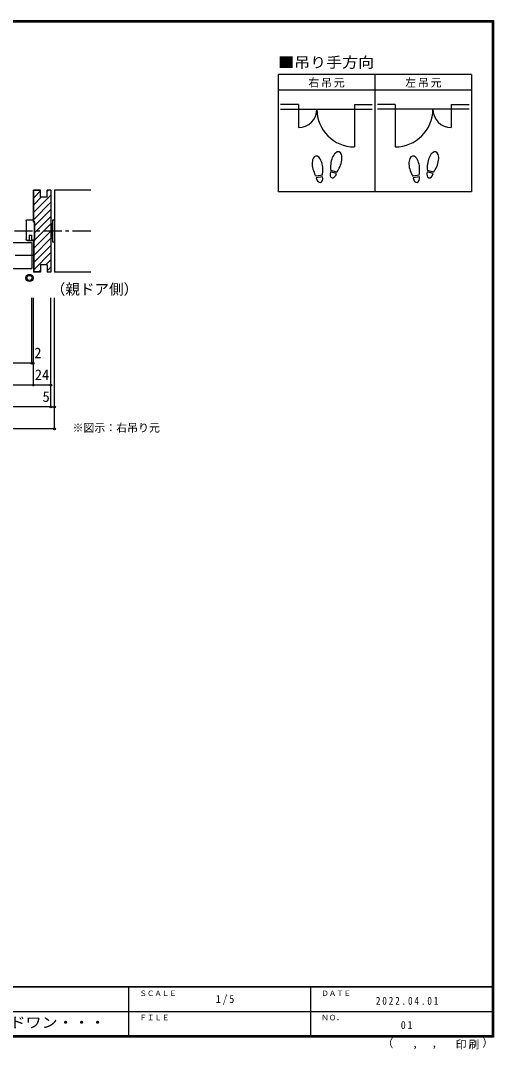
# Model space of a CAD drawing. Units: millimetres at full size, sheet at 1:5; details may follow other scales. Extents: x -973 to 977, y -718 to 696.
# Drawn here: x 327 to 977, y -718 to 696 of the extents above; entities that cross this region are included whole.
import ezdxf
from ezdxf.enums import TextEntityAlignment as Align

# ---------------------------------------------------------------- set-up
doc = ezdxf.new("R2010")
doc.units = ezdxf.units.MM
doc.header["$LTSCALE"] = 5
doc.header["$PDMODE"] = 32
doc.header["$PDSIZE"] = 2.5
doc.linetypes.add('CHAIN1', pattern=[8, 5, -1, 1, -1])
for name, color, linetype in [('0-0_補助線', 7, 'Continuous'), ('0-1_通り芯', 4, 'CHAIN1'), ('0-3_仕上げ', 7, 'Continuous'), ('0-6_扉', 6, 'Continuous'), ('0-8_戸当', 3, 'Continuous'), ('0-A_文字', 3, 'Continuous'), ('0-B_寸法', 7, 'Continuous'), ('F-1_枠', 6, 'Continuous'), ('F-A_文字', 7, 'Continuous')]:
    doc.layers.add(name, color=color, linetype=linetype)
doc.styles.add('ＭＳ ゴシック', font='')
doc.styles.get('ＭＳ ゴシック').set_extended_font_data('MS Gothic')

# ---------------------------------------------------------------- blocks, each defined once
blk = doc.blocks.new('02')
at = {"layer": '0-0_補助線'}
for p, q in [((-4.998, -10.239), (-4.998, 14.761)), ((5.802, 17.761), (-3.198, 17.761)), ((6.802, 16.761), (6.802, -9.239)), ((-4.998, -10.239), (-0.698, -10.239)), ((2.702, -3.239), (2.702, -10.239)), ((5.802, -10.239), (2.702, -10.239)), ((5.002, -10.239), (4.402, -10.839))]:
    blk.add_line(p, q, dxfattribs=at)
for points in [[(-4.998, 14.761), (-3.198, 14.761), (-3.198, 17.761)], [(-3.469, -10.239), (-2.869, -10.839), (4.402, -10.839)], [(2.702, -3.239), (-0.698, -3.239), (-0.698, -10.239)]]:
    blk.add_lwpolyline(points, dxfattribs=at)
for centre, start, end in [((5.802, 16.761), 0, 90), ((5.802, -9.239), 270, 0)]:
    blk.add_arc(centre, 1, start, end, dxfattribs=at)

msp = doc.modelspace()

# ---------------------------------------------------------------- linework, layer by layer
at = {"layer": '0-0_補助線', "color": 3}
for p, q in [((344.153, 419.491), (344.153, 463)), ((354.153, 462.5), (344.653, 462.5)), ((344.653, 419.491), (344.653, 462.5)), ((368.153, 463), (363.153, 463)), ((363.153, 453), (363.153, 463)), ((368.153, 463), (368.153, 350)), ((346.154, 419.491), (344.153, 419.491)), ((346.154, 393.491), (346.154, 419.491)), ((344.153, 393.491), (346.154, 393.491)), ((344.153, 393.491), (344.153, 350)), ((344.653, 393.491), (344.653, 350.5)), ((363.153, 360), (363.153, 350)), ((354.153, 350), (344.153, 350)), ((354.153, 350.5), (344.653, 350.5)), ((368.153, 350), (363.153, 350))]:
    msp.add_line(p, q, dxfattribs=at)
at = {"layer": '0-0_補助線', "color": 4}
for p, q in [((344.653, 462.333), (344.82, 462.5)), ((344.653, 452.434), (354.153, 461.934)), ((344.653, 432.635), (368.153, 456.135)), ((344.653, 442.534), (355.119, 453)), ((363.153, 461.034), (365.119, 463)), ((344.653, 422.735), (368.153, 446.235)), ((346.154, 414.337), (368.153, 436.336)), ((346.154, 404.437), (368.153, 426.436)), ((346.154, 394.538), (368.153, 416.537)), ((344.653, 383.137), (368.153, 406.637)), ((344.653, 373.238), (368.153, 396.738)), ((344.653, 363.338), (368.153, 386.838)), ((344.653, 353.439), (368.153, 376.939)), ((361.114, 360), (368.153, 367.039)), ((363.153, 352.14), (368.153, 357.14)), ((351.614, 350.5), (354.153, 353.039))]:
    msp.add_line(p, q, dxfattribs=at)
at = {"layer": '0-0_補助線'}
for p, q in [((373.153, 463), (373.153, 350)), ((368.653, 415.5), (368.153, 415.5)), ((368.653, 416.5), (368.653, 396.5)), ((370.653, 416.5), (368.653, 416.5)), ((373.153, 421.5), (370.653, 421.5)), ((370.653, 421.5), (370.653, 391.5)), ((373.153, 421.5), (373.153, 391.5)), ((368.653, 397.5), (368.153, 397.5)), ((370.653, 396.5), (368.653, 396.5)), ((373.153, 391.5), (370.653, 391.5))]:
    msp.add_line(p, q, dxfattribs=at)
at = {"layer": '0-0_補助線', "color": 3}
for points in [[(363.153, 453), (354.153, 453), (354.153, 463), (344.153, 463)], [(363.153, 360), (354.153, 360), (354.153, 350)]]:
    msp.add_lwpolyline(points, dxfattribs=at)
at = {"layer": '0-0_補助線'}
for radius in [5, 3.5]:
    msp.add_circle((338.861, 342.158), radius, dxfattribs=at)
at = {"layer": '0-1_通り芯'}
for p, q in [((423.153, 406.5), (-419.847, 406.5)), ((344.153, 372.986), (-340.847, 372.986))]:
    msp.add_line(p, q, dxfattribs=at)
at = {"layer": '0-3_仕上げ'}
for p, q in [((423.153, 463), (373.153, 463)), ((423.153, 350), (373.153, 350))]:
    msp.add_line(p, q, dxfattribs=at)
at = {"layer": '0-6_扉'}
for p, q in [((135.635, 390.986), (342.153, 390.986)), ((342.153, 390.986), (342.153, 354.986)), ((135.635, 354.986), (342.153, 354.986))]:
    msp.add_line(p, q, dxfattribs=at)
at = {"layer": '0-8_戸当', "color": 2}
for p, q in [((708.639, 580.308), (684.139, 580.308)), ((708.639, 580.308), (708.639, 548.808)), ((785.639, 580.308), (810.139, 580.308)), ((785.639, 580.308), (785.639, 522.208)), ((841.639, 580.308), (817.139, 580.308)), ((841.639, 580.308), (841.639, 522.208)), ((918.639, 580.308), (943.139, 580.308)), ((918.639, 580.308), (918.639, 548.808)), ((684.139, 574.008), (810.139, 574.008)), ((943.139, 574.008), (817.139, 574.008))]:
    msp.add_line(p, q, dxfattribs=at)
at = {"layer": '0-8_戸当'}
for p, q in [((741.457, 483.378), (732.811, 481.853)), ((741.822, 481.31), (733.175, 479.785)), ((760.924, 485.706), (752.444, 487.978)), ((761.468, 487.735), (752.987, 490.007)), ((874.457, 483.378), (865.811, 481.853)), ((874.822, 481.31), (866.175, 479.785)), ((893.924, 485.706), (885.444, 487.978)), ((894.468, 487.735), (885.987, 490.007))]:
    msp.add_line(p, q, dxfattribs=at)
at = {"layer": '0-8_戸当', "color": 2}
for centre, radius, start, end in [((708.639, 574.008), 25.2, 270, 0), ((785.639, 574.008), 51.8, 180, 270), ((841.639, 574.008), 51.8, 270, 0), ((918.639, 574.008), 25.2, 180, 270)]:
    msp.add_arc(centre, radius, start, end, dxfattribs=at)
at = {"layer": '0-8_戸当'}
for centre, major_axis, ratio, start_param, end_param in [((734.795, 495.877), (-2.445, 13.867), 0.5, 4.34059143, 8.22577918), ((760.713, 501.878), (3.644, 13.601), 0.5, 4.34059143, 8.22577918), ((867.795, 495.877), (-2.445, 13.867), 0.5, 4.34059143, 8.22577918), ((893.713, 501.878), (3.644, 13.601), 0.5, 4.34059143, 8.22577918), ((760.609, 501.489), (4.416, 16.48), 0.4, 1.85063327, 2.44287679), ((760.609, 501.489), (4.416, 16.48), 0.4, 3.84030852, 4.43255203), ((893.609, 501.489), (4.416, 16.48), 0.4, 1.85063327, 2.44287679), ((893.609, 501.489), (4.416, 16.48), 0.4, 3.84030852, 4.43255203), ((734.865, 495.481), (-2.963, 16.802), 0.4, 1.85063327, 2.44287679), ((737.498, 480.548), (-1.27, 7.205), 0.6, 1.57079633, 4.71238898), ((734.865, 495.481), (-2.963, 16.802), 0.4, 3.84030852, 4.43255203), ((756.684, 486.842), (1.894, 7.067), 0.6, 1.57079633, 4.71238898), ((867.865, 495.481), (-2.963, 16.802), 0.4, 1.85063327, 2.44287679), ((870.498, 480.548), (-1.27, 7.205), 0.6, 1.57079633, 4.71238898), ((867.865, 495.481), (-2.963, 16.802), 0.4, 3.84030852, 4.43255203), ((889.684, 486.842), (1.894, 7.067), 0.6, 1.57079633, 4.71238898)]:
    msp.add_ellipse(centre, major_axis=major_axis, ratio=ratio, start_param=start_param, end_param=end_param, dxfattribs=at)
at = {"layer": '0-A_文字'}
for p, q in [((680.639, 621.667), (680.639, 460.667)), ((946.639, 621.667), (680.639, 621.667)), ((813.639, 621.667), (813.639, 460.667)), ((680.639, 600.667), (946.639, 600.667))]:
    msp.add_line(p, q, dxfattribs=at)
msp.add_lwpolyline([(946.639, 621.667), (946.639, 460.667), (680.639, 460.667)], dxfattribs=at)
at = {"layer": '0-B_寸法', "color": 4}
for p, q in [((342.153, 224.986), (342.153, 314.986)), ((344.153, 194.986), (344.153, 314.986)), ((368.153, 164.986), (368.153, 314.986)), ((368.153, 164.986), (368.153, 314.986)), ((373.129, 164.986), (373.129, 314.986)), ((344.153, 224.986), (-340.847, 224.986)), ((368.153, 194.986), (-364.847, 194.986)), ((368.153, 164.986), (-364.847, 164.986)), ((368.153, 164.986), (373.129, 164.986)), ((373.129, 134.986), (373.129, 164.986)), ((373.129, 134.986), (-369.823, 134.986))]:
    msp.add_line(p, q, dxfattribs=at)
at = {"layer": '0-B_寸法'}
for p in [(342.153, 224.986), (344.153, 224.986), (344.153, 194.986), (368.153, 194.986), (368.153, 164.986), (368.153, 164.986), (373.129, 164.986), (373.129, 134.986)]:
    msp.add_point(p, dxfattribs=at)
at = {"layer": 'F-1_枠'}
for p, q in [((-973.347, 695.833), (976.653, 695.833)), ((-973.347, 695), (976.653, 695)), ((-973.347, 694.167), (976.653, 694.167)), ((974.986, 695.833), (974.986, -700.833)), ((975.82, 695.833), (975.82, -700.833)), ((976.653, 695.833), (976.653, -700.833)), ((976.653, -631.667), (-973.347, -631.667)), ((976.653, -632.5), (-973.347, -632.5)), ((474.986, -632.5), (474.986, -699.167)), ((724.986, -632.5), (724.986, -699.167)), ((1.653, -665.833), (974.986, -665.834)), ((976.653, -699.167), (-973.347, -699.167)), ((976.653, -700), (-973.347, -700)), ((976.653, -700.833), (-973.347, -700.833))]:
    msp.add_line(p, q, dxfattribs=at)

# ---------------------------------------------------------------- block references
at = {"layer": '0-0_補助線', "xscale": -1}
msp.add_blockref('02', (340.955, 404.23), dxfattribs=at)

# ---------------------------------------------------------------- texts
at = {"layer": '0-A_文字', "color": 7, "style": 'ＭＳ ゴシック', "width": 1.1}
msp.add_text('■吊り手方向', height=14.66, dxfattribs=at).set_placement((680.639, 626.667), align=Align.BOTTOM_LEFT)
at = {"layer": '0-A_文字', "color": 7, "style": 'ＭＳ ゴシック'}
for s, height, p in [('（親ドア側）', 14.66, (368.153, 314.986)), ('※図示：右吊り元', 11, (398.072, 127.43))]:
    msp.add_text(s, height=height, dxfattribs=at).set_placement(p, align=Align.BOTTOM_LEFT)
at = {"layer": '0-A_文字', "color": 7, "char_height": 11, "attachment_point": 7, "style": 'ＭＳ ゴシック'}
for s, insert in [('\\T1.17;右吊元', (722.139, 603.667)), ('\\T1.17;左吊元', (855.262, 603.667))]:
    msp.add_mtext(s, dxfattribs=dict(at, insert=insert))
at = {"layer": '0-B_寸法', "style": 'ＭＳ ゴシック'}
for s, p in [('2', (345.372, 227.486)), ('24', (346.153, 197.486)), ('5', (356.742, 167.486))]:
    msp.add_text(s, height=14.66, dxfattribs=at).set_placement(p, align=Align.BOTTOM_LEFT)
at = {"layer": 'F-A_文字', "style": 'ＭＳ ゴシック'}
for s, height, p in [('ＳＣＡＬＥ', 7.331, (489.986, -646.667)), ('ＤＡＴＥ', 7.331, (739.986, -646.667)), ('ＦＩＬＥ', 7.331, (489.986, -680)), ('ＮＯ．', 7.331, (739.986, -680.001)), ('（', 11, (823.992, -718.052)), ('）', 11, (961.387, -717.355)), (',', 11, (865.199, -718.052)), (',', 11, (891.686, -717.588))]:
    msp.add_text(s, height=height, dxfattribs=at).set_placement(p, align=Align.BOTTOM_LEFT)
at = {"layer": 'F-A_文字', "style": 'ＭＳ ゴシック', "width": 1.1}
msp.add_text('ウッドワン・・・', height=14.66, dxfattribs=at).set_placement((267.486, -692.5), align=Align.BOTTOM_LEFT)
at = {"layer": 'F-A_文字', "char_height": 11, "attachment_point": 7, "style": 'ＭＳ ゴシック'}
for s, insert in [('\\T1.38;\\W0.9;1/5', (594.986, -656.667)), ('\\T1.39;\\W0.85;2022.04.01', (814.986, -656.667)), ('\\T1.36;\\W0.9;01', (849.361, -690.001)), ('\\T1.17;印刷', (924.678, -717.82))]:
    msp.add_mtext(s, dxfattribs=dict(at, insert=insert))

doc.saveas('drawing.dxf')
